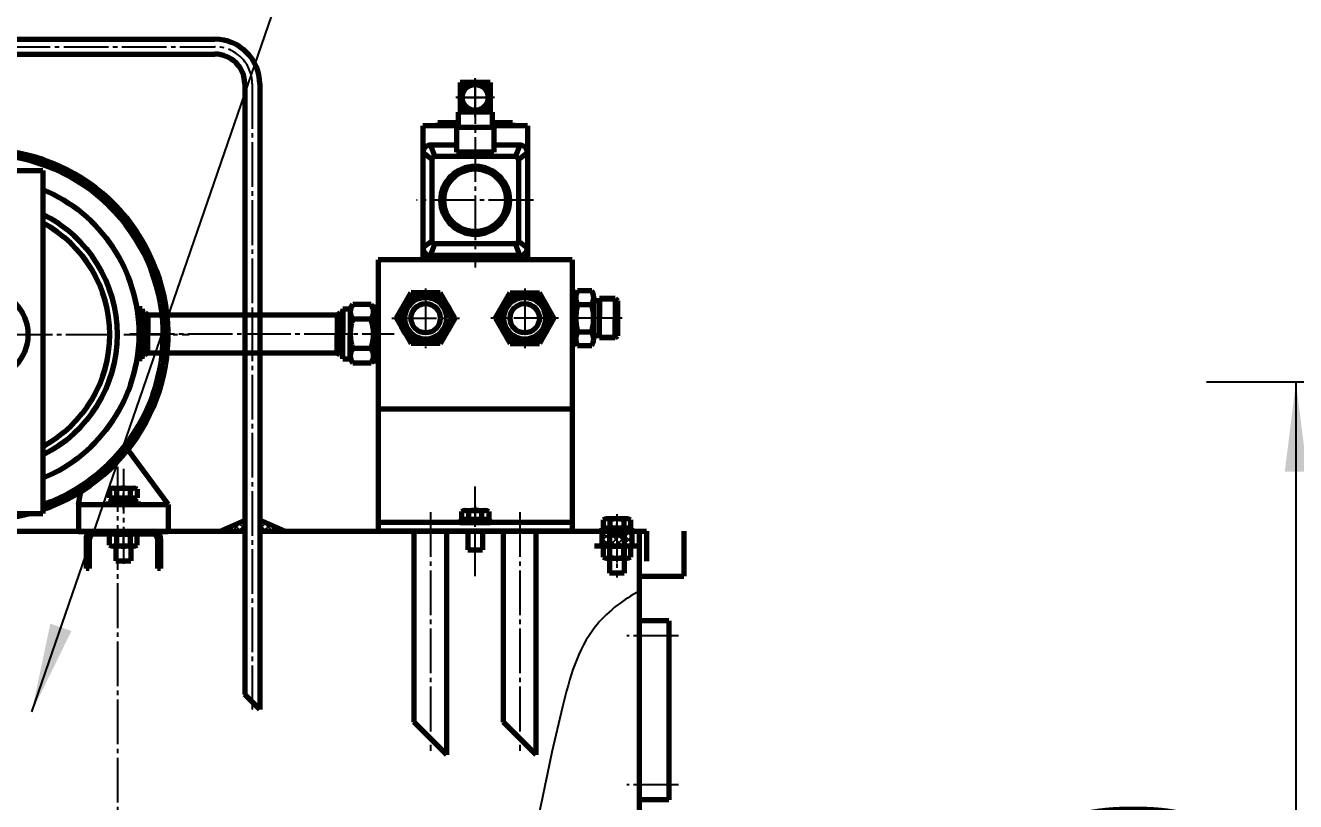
# Model space of a CAD drawing. Header units: millimetres. Extents: x -6300 to 6300, y -4455 to 4455.
# Drawn here: x 2734 to 3587, y 3014 to 3535 of the extents above; entities that cross this region are included whole.
import ezdxf

# ---------------------------------------------------------------- set-up
doc = ezdxf.new("R2010")
doc.units = ezdxf.units.MM
doc.linetypes.add('EB_DASHDOT', pattern=[39, 30, -3, 3, -3])
for name, color, linetype, lineweight in [('CAXA0', 7, 'Continuous', 70), ('CAXA1', 1, 'EB_DASHDOT', 25), ('CAXA3', 2, 'Continuous', 25), ('CAXA4', 3, 'Continuous', 25), ('CAXA5', 4, 'Continuous', 25)]:
    doc.layers.add(name, color=color, linetype=linetype, lineweight=lineweight)
doc.styles.add('标准', font='', dxfattribs={"width": 0.667})
doc.styles.get('标准').set_extended_font_data('SimSun')
doc.dimstyles.new('标准', dxfattribs={"dimscale": 30, "dimtxt": 3.5, "dimasz": 2, "dimexe": 2, "dimexo": 0, "dimtad": 1, "dimdec": 0, "dimzin": 0, "dimdsep": 46, "dimtxsty": '标准', "dimcen": 0, "dimdle": 3, "dimaunit": 1, "dimazin": 2, "dimtfac": 1, "dimtmove": 0, "dimatfit": 3, "dimfxl": 0, "dimtolj": 1, "dimtzin": 0, "dimarcsym": 0})

# ---------------------------------------------------------------- blocks, each defined once
blk = doc.blocks.new('*D93')
at = {"layer": 'CAXA4', "linetype": 'Continuous', "lineweight": 25}
for points in [[(3586.77, 3295.75), (3579.27, 3235.75), (3594.27, 3235.75)], [(3586.77, 2615.75), (3579.27, 2675.75), (3594.27, 2675.75)]]:
    blk.add_hatch(color=0, dxfattribs=at).paths.add_polyline_path(points, flags=0)
at = {"layer": 'CAXA4', "color": 0, "linetype": 'Continuous', "lineweight": 25}
for p, q in [((3892.67, 3295.75), (3526.77, 3295.75)), ((3586.77, 3295.75), (3586.77, 2615.75)), ((4083.17, 2615.75), (3526.77, 2615.75))]:
    blk.add_line(p, q, dxfattribs=at)
at = {"layer": 'CAXA4', "color": 0, "linetype": 'Continuous', "lineweight": 25, "insert": (3424.17, 2873.29), "char_height": 105, "attachment_point": 1, "rotation": 90, "style": '标准'}
blk.add_mtext('\\fSimSun|b0|i0|p34;680', dxfattribs=at)
blk = doc.blocks.new('CAXBLOCK121', base_point=(2810.8, 3328.16))
at = {"layer": 'CAXA0', "linetype": 'Continuous', "lineweight": 70}
for p, q in [((2812.92, 3344.89), (2809.45, 3344.89)), ((2812.92, 3344.89), (2812.92, 3328.16)), ((2814.8, 3342.31), (2812.92, 3342.31)), ((2814.8, 3342.31), (2816.69, 3340.93)), ((2814.8, 3342.31), (2814.8, 3328.16)), ((2816.69, 3340.93), (2816.69, 3328.16)), ((2816.69, 3340.93), (2943.55, 3340.93)), ((2945.43, 3342.31), (2943.55, 3340.93)), ((2943.55, 3340.93), (2943.55, 3328.16)), ((2945.43, 3342.31), (2947.31, 3342.31)), ((2945.43, 3342.31), (2945.43, 3328.16)), ((2947.31, 3344.89), (2947.31, 3328.16)), ((2947.31, 3344.89), (2952.4, 3344.89)), ((2952.4, 3344.89), (2954.09, 3347.81)), ((2952.4, 3344.89), (2952.4, 3328.16)), ((2966.36, 3347.81), (2954.09, 3347.81)), ((2968.05, 3344.89), (2966.36, 3347.81)), ((2968.05, 3346.29), (2971.19, 3346.29)), ((2968.05, 3346.29), (2968.05, 3310.03)), ((2968.05, 3344.89), (2968.05, 3311.43)), ((2966.36, 3337.98), (2954.09, 3337.98)), ((2812.92, 3311.43), (2812.92, 3328.16)), ((2814.8, 3314.01), (2814.8, 3328.16)), ((2816.69, 3315.38), (2816.69, 3328.16)), ((2943.55, 3315.38), (2943.55, 3328.16)), ((2945.43, 3314.01), (2945.43, 3328.16)), ((2947.31, 3311.43), (2947.31, 3328.16)), ((2952.4, 3311.43), (2952.4, 3328.16)), ((2814.8, 3314.01), (2816.69, 3315.38)), ((2816.69, 3315.38), (2943.55, 3315.38)), ((2945.43, 3314.01), (2943.55, 3315.38)), ((2966.36, 3318.33), (2954.09, 3318.33)), ((2812.92, 3311.43), (2809.45, 3311.43)), ((2814.8, 3314.01), (2812.92, 3314.01)), ((2945.43, 3314.01), (2947.31, 3314.01)), ((2947.31, 3311.43), (2952.4, 3311.43)), ((2952.4, 3311.43), (2954.09, 3308.51)), ((2966.36, 3308.51), (2954.09, 3308.51)), ((2968.05, 3311.43), (2966.36, 3308.51)), ((2968.05, 3310.03), (2971.19, 3310.03))]:
    blk.add_line(p, q, dxfattribs=at)
for centre, radius, start, end in [((2706.19, 3328.16), 104.61, 292.48098, 67.51902), ((2960.4, 3342.89), 8, 142.12112, 217.87888), ((2960.04, 3342.89), 8, 322.12112, 37.87888), ((2981.88, 3328.16), 29.47, 160.52878, 180), ((2938.57, 3328.16), 29.48, 0, 19.47122), ((2981.88, 3328.16), 29.47, 180, 199.47122), ((2938.57, 3328.16), 29.48, 340.52878, 0), ((2960.4, 3313.42), 8, 142.12112, 217.87888), ((2960.04, 3313.42), 8, 322.12112, 37.87888)]:
    blk.add_arc(centre, radius, start, end, dxfattribs=at)
at = {"layer": 'CAXA1', "linetype": 'EB_DASHDOT', "lineweight": 25}
blk.add_line((2804.49, 3328.16), (2981.88, 3328.16), dxfattribs=at)
at = {"layer": 'CAXA3', "linetype": 'Continuous', "lineweight": 25}
for p, q in [((2816.69, 3340.93), (2812.92, 3340.93)), ((2943.55, 3340.93), (2947.31, 3340.93)), ((2816.69, 3315.38), (2812.92, 3315.38)), ((2943.55, 3315.38), (2947.31, 3315.38))]:
    blk.add_line(p, q, dxfattribs=at)
blk = doc.blocks.new('CAXBLOCK123', base_point=(3036.19, 3486.75))
at = {"layer": 'CAXA0', "linetype": 'Continuous', "lineweight": 70}
for p, q in [((3027.53, 3491.75), (3036.19, 3496.75)), ((3036.19, 3496.75), (3044.85, 3491.75)), ((3027.53, 3491.75), (3027.53, 3481.75)), ((3044.85, 3491.75), (3044.85, 3481.75)), ((3036.19, 3476.75), (3027.53, 3481.75)), ((3044.85, 3481.75), (3036.19, 3476.75))]:
    blk.add_line(p, q, dxfattribs=at)
blk.add_circle((3036.19, 3486.75), 8.66, dxfattribs=at)
at = {"layer": 'CAXA1', "linetype": 'EB_DASHDOT', "lineweight": 25}
for p, q in [((3036.19, 3473.81), (3036.19, 3499.68)), ((3024.6, 3486.75), (3047.78, 3486.75))]:
    blk.add_line(p, q, dxfattribs=at)
blk = doc.blocks.new('CAXBLOCK122', base_point=(3035.98, 3417.75))
at = {"layer": 'CAXA0', "linetype": 'Continuous', "lineweight": 70}
for p, q in [((3026.19, 3496.75), (3026.19, 3476.75)), ((3046.19, 3496.75), (3026.19, 3496.75)), ((3046.19, 3496.75), (3046.19, 3476.75)), ((3024.69, 3476.75), (3024.69, 3466.49)), ((3047.69, 3476.75), (3024.69, 3476.75)), ((3047.69, 3476.75), (3047.69, 3466.49)), ((3001.19, 3467.75), (3001.19, 3377.75)), ((3024.69, 3467.75), (3001.19, 3467.75)), ((3011.19, 3469.75), (3011.19, 3467.75)), ((3024.69, 3469.75), (3011.19, 3469.75)), ((3061.19, 3469.75), (3047.69, 3469.75)), ((3071.19, 3467.75), (3047.69, 3467.75)), ((3061.19, 3469.75), (3061.19, 3467.75)), ((3071.19, 3467.75), (3071.19, 3377.75)), ((3023.69, 3466.49), (3023.69, 3449.99)), ((3048.69, 3466.49), (3023.69, 3466.49)), ((3048.69, 3466.49), (3048.69, 3449.99)), ((3009.19, 3447.06), (3006.19, 3454.75)), ((3023.69, 3454.75), (3006.19, 3454.75)), ((3066.19, 3454.75), (3048.69, 3454.75)), ((3063.19, 3447.06), (3066.19, 3454.75)), ((3001.19, 3449.75), (3007.19, 3445.06)), ((3007.19, 3445.06), (3007.19, 3390.43)), ((3063.19, 3447.06), (3009.19, 3447.06)), ((3048.69, 3449.99), (3023.69, 3449.99)), ((3071.19, 3449.75), (3065.19, 3445.06)), ((3065.19, 3445.06), (3065.19, 3390.43)), ((3001.19, 3385.75), (3007.19, 3390.43)), ((3009.19, 3388.43), (3006.19, 3380.75)), ((3063.19, 3388.43), (3009.19, 3388.43)), ((3063.19, 3388.43), (3066.19, 3380.75)), ((3071.19, 3385.75), (3065.19, 3390.43)), ((3071.19, 3377.75), (3001.19, 3377.75)), ((3066.19, 3380.75), (3006.19, 3380.75))]:
    blk.add_line(p, q, dxfattribs=at)
for centre, radius in [((3036.19, 3486.75), 10), ((3036.19, 3417.75), 23), ((3036.19, 3417.75), 21)]:
    blk.add_circle(centre, radius, dxfattribs=at)
for centre, radius, start, end in [((3006.19, 3449.75), 5, 90, 180), ((3066.19, 3449.75), 5, 0, 90), ((3009.19, 3445.06), 2, 90, 180), ((3063.19, 3445.06), 2, 0, 90), ((3006.19, 3385.75), 5, 180, 270), ((3009.19, 3390.43), 2, 180, 270), ((3063.19, 3390.43), 2, 270, 0), ((3066.19, 3385.75), 5, 270, 0)]:
    blk.add_arc(centre, radius, start, end, dxfattribs=at)
at = {"layer": 'CAXA1', "linetype": 'EB_DASHDOT', "lineweight": 25}
for p, q in [((3036.19, 3499.02), (3036.19, 3372.64)), ((3049.19, 3486.75), (3023.19, 3486.75)), ((3075.22, 3417.75), (2996.74, 3417.75))]:
    blk.add_line(p, q, dxfattribs=at)
at = {"layer": 'CAXA0', "linetype": 'Continuous', "lineweight": 70}
blk.add_blockref('CAXBLOCK123', (3036.19, 3486.75), dxfattribs=at)
blk = doc.blocks.new('CAXBLOCK138', base_point=(2388.14, 844.03))
at = {"layer": 'CAXA0', "color": 0, "linetype": 'Continuous', "lineweight": 25}
blk.add_line((2806.16, 3213.66), (2808.16, 3215.66), dxfattribs=at)
blk = doc.blocks.new('CAXBLOCK139', base_point=(2388.14, 844.03))
at = {"layer": 'CAXA0', "color": 0, "linetype": 'Continuous', "lineweight": 25}
for p, q in [((2790.19, 3214.66), (2791.19, 3215.66)), ((2793.43, 3213.66), (2794.69, 3214.92))]:
    blk.add_line(p, q, dxfattribs=at)
blk = doc.blocks.new('CAXBLOCK137', base_point=(2800.19, 3213.66))
at = {"layer": 'CAXA0', "linetype": 'Continuous', "lineweight": 70}
for p, q in [((2790.19, 3215.66), (2810.19, 3215.66)), ((2790.19, 3213.66), (2790.19, 3215.66)), ((2810.19, 3213.66), (2790.19, 3213.66)), ((2794.69, 3213.66), (2794.69, 3215.66)), ((2805.69, 3215.66), (2805.69, 3213.66)), ((2810.19, 3215.66), (2810.19, 3213.66))]:
    blk.add_line(p, q, dxfattribs=at)
at = {"layer": 'CAXA1', "color": 1, "linetype": 'EB_DASHDOT', "lineweight": 25}
blk.add_line((2800.19, 3210.66), (2800.19, 3218.66), dxfattribs=at)
at = {"layer": 'CAXA5', "linetype": 'Continuous', "lineweight": 25}
for name in ['CAXBLOCK139', 'CAXBLOCK138']:
    blk.add_blockref(name, (2388.14, 844.03), dxfattribs=at)
blk = doc.blocks.new('CAXBLOCK140', base_point=(2800.19, 3215.66))
at = {"layer": 'CAXA0', "linetype": 'Continuous', "lineweight": 70}
for p, q in [((2792.49, 3218.26), (2807.89, 3218.26)), ((2792.49, 3215.66), (2792.49, 3218.26)), ((2792.49, 3215.66), (2807.89, 3215.66)), ((2799.52, 3215.66), (2798.82, 3218.26)), ((2800.77, 3215.99), (2800.17, 3218.26)), ((2800.86, 3215.66), (2800.77, 3215.99)), ((2807.89, 3215.66), (2807.89, 3218.26))]:
    blk.add_line(p, q, dxfattribs=at)
at = {"layer": 'CAXA1', "linetype": 'EB_DASHDOT', "lineweight": 25}
blk.add_line((2800.19, 3212.66), (2800.19, 3221.26), dxfattribs=at)
blk = doc.blocks.new('CAXBLOCK141', base_point=(2800.19, 3185.75))
at = {"layer": 'CAXA0', "linetype": 'Continuous', "lineweight": 70}
for p, q in [((2790.95, 3186.48), (2790.95, 3193.02)), ((2807.12, 3193.75), (2793.26, 3193.75)), ((2795.57, 3193.02), (2795.57, 3186.48)), ((2804.81, 3193.02), (2804.81, 3186.48)), ((2809.43, 3186.48), (2809.43, 3193.02)), ((2807.12, 3185.75), (2793.26, 3185.75))]:
    blk.add_line(p, q, dxfattribs=at)
for centre, radius, start, end in [((2793.26, 3189.72), 4.02, 54.96996, 125.03004), ((2800.19, 3178.75), 15, 72.06607, 107.93393), ((2807.12, 3189.72), 4.02, 54.96996, 125.03004), ((2793.26, 3189.77), 4.02, 234.96996, 305.03004), ((2800.19, 3200.75), 15, 252.06607, 287.93393), ((2807.12, 3189.77), 4.02, 234.96996, 305.03004)]:
    blk.add_arc(centre, radius, start, end, dxfattribs=at)
at = {"layer": 'CAXA1', "linetype": 'EB_DASHDOT', "lineweight": 25}
blk.add_line((2800.19, 3185.02), (2800.19, 3196.75), dxfattribs=at)
blk = doc.blocks.new('CAXBLOCK142', base_point=(3036.19, 3201.75))
at = {"layer": 'CAXA0', "linetype": 'Continuous', "lineweight": 70}
for p, q in [((3046.19, 3203.75), (3026.19, 3203.75)), ((3026.19, 3203.75), (3026.19, 3201.75)), ((3027.11, 3209.08), (3027.11, 3203.75)), ((3027.11, 3203.75), (3045.27, 3203.75)), ((3029.38, 3209.75), (3043, 3209.75)), ((3030.69, 3203.75), (3041.69, 3203.75)), ((3031.65, 3209.08), (3031.65, 3203.75)), ((3036.19, 3209.75), (3041.69, 3209.75)), ((3040.73, 3203.75), (3040.73, 3209.08)), ((3045.27, 3209.08), (3045.27, 3203.75)), ((3046.19, 3201.75), (3046.19, 3203.75)), ((3026.19, 3201.75), (3046.19, 3201.75))]:
    blk.add_line(p, q, dxfattribs=at)
for centre, radius, start, end in [((3029.38, 3205.56), 4.19, 57.16886, 122.83114), ((3036.19, 3194.75), 15.03, 72.41902, 107.58098), ((3043, 3205.56), 4.19, 57.16886, 122.83114)]:
    blk.add_arc(centre, radius, start, end, dxfattribs=at)
at = {"layer": 'CAXA1', "linetype": 'EB_DASHDOT', "lineweight": 25}
blk.add_line((3036.19, 3212.75), (3036.19, 3200.11), dxfattribs=at)
blk = doc.blocks.new('CAXBLOCK143', base_point=(2388.14, 844.03))
at = {"layer": 'CAXA0', "color": 0, "linetype": 'Continuous', "lineweight": 25}
for p, q in [((2866.26, 3195.75), (2865.82, 3196.19)), ((2870.51, 3195.75), (2868.75, 3197.5)), ((2874.75, 3195.75), (2871.68, 3198.82)), ((2878.99, 3195.75), (2874.61, 3200.13)), ((2881.64, 3197.34), (2877.54, 3201.45)), ((2881.64, 3201.58), (2880.46, 3202.76)), ((2895.96, 3195.75), (2891.64, 3200.07)), ((2891.72, 3195.75), (2891.64, 3195.83)), ((2900.21, 3195.75), (2893.5, 3202.46)), ((2904.45, 3195.75), (2901.19, 3199))]:
    blk.add_line(p, q, dxfattribs=at)
blk = doc.blocks.new('CAXBLOCK144', base_point=(2388.14, 844.03))
at = {"layer": 'CAXA0', "color": 0, "linetype": 'Continuous', "lineweight": 25}
for p, q in [((2868.86, 3195.75), (2872.13, 3199.02)), ((2873.1, 3195.75), (2879.83, 3202.47)), ((2877.34, 3195.75), (2881.64, 3200.05)), ((2881.58, 3195.75), (2881.64, 3195.8)), ((2891.64, 3201.56), (2892.83, 3202.75)), ((2891.64, 3197.32), (2895.76, 3201.44)), ((2894.31, 3195.75), (2898.69, 3200.13)), ((2898.56, 3195.75), (2901.62, 3198.81)), ((2902.8, 3195.75), (2904.55, 3197.5)), ((2907.04, 3195.75), (2907.48, 3196.18))]:
    blk.add_line(p, q, dxfattribs=at)
blk = doc.blocks.new('CAXBLOCK145', base_point=(3103.69, 3338.65))
at = {"layer": 'CAXA0', "linetype": 'Continuous', "lineweight": 70}
for p, q in [((3114.45, 3357.12), (3104.93, 3357.12)), ((3103.69, 3352.5), (3103.69, 3338.65)), ((3115.69, 3352.5), (3115.69, 3338.65)), ((3119.69, 3350.4), (3115.69, 3350.4)), ((3119.69, 3351.87), (3119.69, 3338.65)), ((3130.19, 3351.87), (3119.69, 3351.87)), ((3130.19, 3351.87), (3131.69, 3350.37)), ((3130.19, 3351.87), (3130.19, 3338.65)), ((3131.69, 3350.37), (3131.69, 3326.92)), ((3104.93, 3347.88), (3114.45, 3347.88)), ((3103.69, 3324.79), (3103.69, 3338.65)), ((3115.69, 3324.79), (3115.69, 3338.65)), ((3119.69, 3325.42), (3119.69, 3338.65)), ((3130.19, 3325.42), (3130.19, 3338.65)), ((3104.93, 3329.41), (3114.45, 3329.41)), ((3119.69, 3326.9), (3115.69, 3326.9)), ((3130.19, 3325.42), (3119.69, 3325.42)), ((3130.19, 3325.42), (3131.69, 3326.92)), ((3114.45, 3320.17), (3104.93, 3320.17))]:
    blk.add_line(p, q, dxfattribs=at)
for centre, radius, start, end in [((3112.93, 3352.5), 9.24, 150, 210), ((3106.45, 3352.5), 9.24, 330, 30), ((3138.78, 3338.65), 35.09, 164.73852, 180), ((3080.6, 3338.65), 35.09, 0, 15.26148), ((3138.78, 3338.65), 35.09, 180, 195.26148), ((3080.6, 3338.65), 35.09, 344.73852, 360), ((3112.93, 3324.79), 9.24, 150, 210), ((3106.45, 3324.79), 9.24, 330, 30)]:
    blk.add_arc(centre, radius, start, end, dxfattribs=at)
at = {"layer": 'CAXA1', "linetype": 'EB_DASHDOT', "lineweight": 25}
blk.add_line((3134.69, 3338.65), (3100.29, 3338.65), dxfattribs=at)
at = {"layer": 'CAXA3', "linetype": 'Continuous', "lineweight": 25}
for p, q in [((3131.69, 3350.37), (3119.69, 3350.37)), ((3131.69, 3326.92), (3119.69, 3326.92))]:
    blk.add_line(p, q, dxfattribs=at)
blk = doc.blocks.new('CAXBLOCK151', base_point=(3131.19, 3185.75))
at = {"layer": 'CAXA0', "linetype": 'Continuous', "lineweight": 70}
for p, q in [((3121.95, 3185.02), (3121.95, 3178.48)), ((3124.26, 3185.75), (3138.12, 3185.75)), ((3126.57, 3178.48), (3126.57, 3185.02)), ((3135.81, 3178.48), (3135.81, 3185.02)), ((3140.43, 3185.02), (3140.43, 3178.48)), ((3124.26, 3177.75), (3138.12, 3177.75))]:
    blk.add_line(p, q, dxfattribs=at)
for centre, radius, start, end in [((3124.26, 3181.72), 4.02, 54.96996, 125.03004), ((3124.26, 3181.77), 4.02, 234.96996, 305.03004), ((3131.19, 3170.75), 15, 72.06607, 107.93393), ((3131.19, 3192.75), 15, 252.06607, 287.93393), ((3138.12, 3181.72), 4.02, 54.96996, 125.03004), ((3138.12, 3181.77), 4.02, 234.96996, 305.03004)]:
    blk.add_arc(centre, radius, start, end, dxfattribs=at)
at = {"layer": 'CAXA1', "linetype": 'EB_DASHDOT', "lineweight": 25}
blk.add_line((3131.19, 3186.48), (3131.19, 3174.75), dxfattribs=at)
blk = doc.blocks.new('CAXBLOCK152', base_point=(3131.19, 3197.75))
at = {"layer": 'CAXA0', "linetype": 'Continuous', "lineweight": 70}
for p, q in [((3138.12, 3204.15), (3124.26, 3204.15)), ((3121.95, 3203.42), (3121.95, 3197.75)), ((3140.43, 3197.75), (3121.95, 3197.75)), ((3136.19, 3197.75), (3126.19, 3197.75)), ((3126.19, 3197.75), (3126.19, 3167.75)), ((3126.57, 3203.42), (3126.57, 3197.75)), ((3135.81, 3203.42), (3135.81, 3197.75)), ((3136.19, 3197.75), (3136.19, 3167.75)), ((3140.43, 3203.42), (3140.43, 3197.75)), ((3136.19, 3193.25), (3126.19, 3193.25)), ((3136.19, 3167.75), (3126.19, 3167.75))]:
    blk.add_line(p, q, dxfattribs=at)
for centre, radius, start, end in [((3124.26, 3200.12), 4.02, 54.96996, 125.03004), ((3131.19, 3189.15), 15, 72.06607, 107.93393), ((3138.12, 3200.12), 4.02, 54.96996, 125.03004)]:
    blk.add_arc(centre, radius, start, end, dxfattribs=at)
at = {"layer": 'CAXA1', "linetype": 'EB_DASHDOT', "lineweight": 25}
blk.add_line((3131.19, 3207.15), (3131.19, 3164.75), dxfattribs=at)
at = {"layer": 'CAXA3', "linetype": 'Continuous', "lineweight": 25}
for p, q in [((3126.19, 3197.75), (3126.94, 3193.25)), ((3136.19, 3197.75), (3135.44, 3193.25)), ((3126.94, 3193.25), (3126.94, 3167.75)), ((3135.44, 3193.25), (3135.44, 3167.75))]:
    blk.add_line(p, q, dxfattribs=at)
blk = doc.blocks.new('CAXBLOCK154', base_point=(2388.14, 844.03))
at = {"layer": 'CAXA0', "color": 0, "linetype": 'Continuous', "lineweight": 25}
blk.add_line((3123.42, 3195.75), (3125.42, 3197.75), dxfattribs=at)
blk = doc.blocks.new('CAXBLOCK155', base_point=(2388.14, 844.03))
at = {"layer": 'CAXA0', "color": 0, "linetype": 'Continuous', "lineweight": 25}
for p, q in [((3136.69, 3196.29), (3138.14, 3197.75)), ((3140.39, 3195.75), (3141.19, 3196.55))]:
    blk.add_line(p, q, dxfattribs=at)
blk = doc.blocks.new('CAXBLOCK153', base_point=(3131.19, 3195.75))
at = {"layer": 'CAXA0', "linetype": 'Continuous', "lineweight": 70}
for p, q in [((3141.19, 3197.75), (3121.19, 3197.75)), ((3121.19, 3197.75), (3121.19, 3195.75)), ((3121.19, 3195.75), (3141.19, 3195.75)), ((3125.69, 3197.75), (3125.69, 3195.75)), ((3136.69, 3195.75), (3136.69, 3197.75)), ((3141.19, 3195.75), (3141.19, 3197.75))]:
    blk.add_line(p, q, dxfattribs=at)
at = {"layer": 'CAXA1', "color": 1, "linetype": 'EB_DASHDOT', "lineweight": 25}
blk.add_line((3131.19, 3192.75), (3131.19, 3200.75), dxfattribs=at)
at = {"layer": 'CAXA5', "linetype": 'Continuous', "lineweight": 25}
for name in ['CAXBLOCK154', 'CAXBLOCK155']:
    blk.add_blockref(name, (2388.14, 844.03), dxfattribs=at)
blk = doc.blocks.new('CAXBLOCK158', base_point=(2388.14, 844.03))
at = {"layer": 'CAXA0', "color": 0, "linetype": 'Continuous', "lineweight": 25}
for p, q in [((3121.19, 3189.28), (3127.66, 3195.75)), ((3121.19, 3193.52), (3123.42, 3195.75)), ((3121.9, 3185.75), (3131.9, 3195.75)), ((3126.14, 3185.75), (3136.14, 3195.75)), ((3130.39, 3185.75), (3140.39, 3195.75)), ((3134.63, 3185.75), (3141.19, 3192.31)), ((3138.87, 3185.75), (3141.19, 3188.06))]:
    blk.add_line(p, q, dxfattribs=at)
blk = doc.blocks.new('CAXBLOCK159', base_point=(2388.14, 844.03))
at = {"layer": 'CAXA0', "color": 0, "linetype": 'Continuous', "lineweight": 25}
for p, q in [((3130.82, 3185.75), (3121.19, 3195.38)), ((3135.07, 3185.75), (3125.07, 3195.75)), ((3139.31, 3185.75), (3129.31, 3195.75)), ((3141.19, 3188.11), (3133.55, 3195.75)), ((3141.19, 3192.35), (3137.79, 3195.75)), ((3126.58, 3185.75), (3121.19, 3191.14)), ((3122.34, 3185.75), (3121.19, 3186.9))]:
    blk.add_line(p, q, dxfattribs=at)
blk = doc.blocks.new('CAXBLOCK162', base_point=(3036.19, 3277.75))
at = {"layer": 'CAXA0', "linetype": 'Continuous', "lineweight": 70}
for p, q in [((3101.19, 3377.75), (2971.19, 3377.75)), ((2971.19, 3377.75), (2971.19, 3195.75)), ((3101.19, 3377.75), (3101.19, 3195.75)), ((3101.19, 3277.75), (2971.19, 3277.75)), ((3101.19, 3201.75), (2971.19, 3201.75)), ((3101.19, 3195.75), (2971.19, 3195.75))]:
    blk.add_line(p, q, dxfattribs=at)
blk = doc.blocks.new('CAXBLOCK118', base_point=(2506.19, 2615.75))
at = {"layer": 'CAXA0', "linetype": 'Continuous', "lineweight": 70}
for p, q in [((2721.19, 3525.75), (2861.64, 3525.75)), ((2721.19, 3515.75), (2861.64, 3515.75)), ((2881.64, 3495.75), (2881.64, 3086.32)), ((2891.64, 3495.75), (2891.64, 3076.32)), ((2666.19, 3437.66), (2746.19, 3437.66)), ((2746.19, 3437.66), (2746.19, 3207.66)), ((2983.34, 3338.65), (2993.15, 3355.65)), ((3012.78, 3355.65), (2993.15, 3355.65)), ((3022.6, 3338.65), (3012.78, 3355.65)), ((3049.78, 3338.65), (3059.6, 3355.65)), ((3059.6, 3355.65), (3079.23, 3355.65)), ((3089.04, 3338.65), (3079.23, 3355.65)), ((3103.69, 3355.36), (3101.19, 3355.36)), ((3103.69, 3355.36), (3103.69, 3321.93)), ((2983.34, 3338.65), (2993.15, 3321.65)), ((3022.6, 3338.65), (3012.78, 3321.65)), ((3049.78, 3338.65), (3059.6, 3321.65)), ((3089.04, 3338.65), (3079.23, 3321.65)), ((3012.78, 3321.65), (2993.15, 3321.65)), ((3059.6, 3321.65), (3079.23, 3321.65)), ((3103.69, 3321.93), (3101.19, 3321.93)), ((2830.19, 3213.66), (2803.15, 3250.36)), ((2770.19, 3213.66), (2771.77, 3222.42)), ((2790.95, 3223.93), (2790.95, 3218.26)), ((2793.26, 3224.66), (2807.12, 3224.66)), ((2795.57, 3223.93), (2795.57, 3218.26)), ((2804.81, 3223.93), (2804.81, 3218.26)), ((2809.43, 3223.93), (2809.43, 3218.26)), ((2770.19, 3213.66), (2830.19, 3213.66)), ((2770.19, 3213.66), (2770.19, 3195.66)), ((2790.95, 3218.26), (2809.43, 3218.26)), ((2795.19, 3218.26), (2805.19, 3218.26)), ((2830.19, 3213.66), (2830.19, 3195.66)), ((2666.19, 3207.66), (2746.19, 3207.66)), ((2536.96, 3195.75), (2881.64, 3195.75)), ((2770.19, 3195.66), (2830.19, 3195.66)), ((2864.83, 3195.75), (2881.64, 3203.29)), ((2908.45, 3195.75), (2891.64, 3203.29)), ((2891.64, 3195.75), (3151.19, 3195.75)), ((2995.19, 3067.75), (2995.19, 3195.75)), ((3017.19, 3045.75), (3017.19, 3195.75)), ((3031.19, 3195.75), (3031.19, 3183.25)), ((3041.19, 3195.75), (3041.19, 3183.25)), ((3055.19, 3067.75), (3055.19, 3195.75)), ((3077.19, 3045.75), (3077.19, 3195.75)), ((3121.19, 3195.75), (3121.19, 3185.75)), ((3141.19, 3195.75), (3141.19, 3185.75)), ((3146.19, 3195.75), (3146.19, 2695.75)), ((3151.19, 3195.75), (3151.19, 3175.75)), ((3176.19, 3195.75), (3176.19, 3165.75)), ((2775.19, 3190.75), (2775.19, 3170.75)), ((2777.19, 3190.75), (2777.19, 3170.75)), ((2820.19, 3193.75), (2780.19, 3193.75)), ((2823.19, 3190.75), (2823.19, 3170.75)), ((2825.19, 3190.75), (2825.19, 3170.75)), ((2795.19, 3185.75), (2795.19, 3175.9)), ((2805.19, 3185.75), (2805.19, 3175.9)), ((3031.19, 3183.25), (3041.19, 3183.25)), ((3146.19, 3185.75), (3116.19, 3185.75)), ((2777.19, 3170.75), (2775.19, 3170.75)), ((2795.19, 3175.9), (2805.19, 3175.9)), ((2825.19, 3170.75), (2823.19, 3170.75)), ((3146.19, 3165.75), (3176.19, 3165.75)), ((3166.19, 3135.75), (3146.19, 3135.75)), ((3166.19, 3135.75), (3166.19, 3015.75)), ((2891.64, 3076.32), (2881.64, 3086.32)), ((3017.19, 3045.75), (2995.19, 3067.75)), ((3077.19, 3045.75), (3055.19, 3067.75)), ((3166.19, 3015.75), (3146.19, 3015.75))]:
    blk.add_line(p, q, dxfattribs=at)
for centre, radius in [((2706.19, 3327.66), 30), ((3002.97, 3338.65), 17), ((3002.97, 3338.65), 14), ((3002.97, 3338.65), 9.82), ((3069.41, 3338.65), 17), ((3069.41, 3338.65), 14), ((3069.41, 3338.65), 9.82)]:
    blk.add_circle(centre, radius, dxfattribs=at)
for centre, radius, start, end in [((2861.64, 3495.75), 30, 0, 90), ((2861.64, 3495.75), 20, 0, 90), ((2706.19, 3327.66), 124, 288.81906, 100.68934), ((2706.19, 3327.66), 120.75, 289.3461, 101.88804), ((2706.19, 3327.66), 90, 296.3878, 63.6122), ((2706.19, 3327.66), 84.94, 298.09431, 61.90569), ((2793.26, 3220.63), 4.02, 54.96996, 125.03004), ((2800.19, 3209.66), 15, 72.06607, 107.93393), ((2807.12, 3220.63), 4.02, 54.96996, 125.03004), ((2706.19, 3327.66), 124, 255.40745, 284.59255), ((2780.19, 3190.75), 5, 90, 180), ((2820.19, 3190.75), 5, 0, 90), ((2780.19, 3190.75), 3, 90, 180), ((2820.19, 3190.75), 3, 0, 90)]:
    blk.add_arc(centre, radius, start, end, dxfattribs=at)
at = {"layer": 'CAXA1', "linetype": 'EB_DASHDOT', "lineweight": 25}
for p, q in [((2721.19, 3520.75), (2861.64, 3520.75)), ((2886.64, 3495.75), (2886.64, 3076.32)), ((3002.97, 3358.65), (3002.97, 3318.65)), ((3069.41, 3358.65), (3069.41, 3318.65)), ((2980.34, 3338.65), (3025.6, 3338.65)), ((3092.04, 3338.65), (3046.78, 3338.65)), ((2566.6, 3327.66), (2844.39, 3327.66)), ((2796.19, 3238.89), (2796.19, 2661.63)), ((2800.19, 3237.75), (2800.19, 3173.88)), ((3036.19, 3165.75), (3036.19, 3225.84)), ((3006.19, 3208.55), (3006.19, 3048.48)), ((3066.19, 3208.55), (3066.19, 3048.48)), ((3172.5, 3125.75), (3137.89, 3125.75)), ((3172.5, 3025.75), (3137.89, 3025.75))]:
    blk.add_line(p, q, dxfattribs=at)
blk.add_arc((2861.64, 3495.75), 25, 0, 90, dxfattribs=at)
at = {"layer": 'CAXA3', "linetype": 'Continuous', "lineweight": 25}
for p, q in [((3031.94, 3195.75), (3031.94, 3183.25)), ((3040.44, 3195.75), (3040.44, 3183.25)), ((2795.94, 3185.75), (2795.94, 3175.9)), ((2804.44, 3185.75), (2804.44, 3175.9))]:
    blk.add_line(p, q, dxfattribs=at)
blk.add_open_spline([(3144.61, 3154.75), (3134.14, 3148.79), (3108.08, 3128.81), (3088.27, 3055.97), (3061.17, 2911.69), (3037.01, 2783.29), (3023.15, 2695.75)], degree=3, knots=[0, 0, 0, 0, 36.197434, 94.376464, 217.569227, 483.842237, 483.842237, 483.842237, 483.842237], dxfattribs=at)
at = {"layer": 'CAXA0', "linetype": 'Continuous', "lineweight": 70}
for name, p in [('CAXBLOCK122', (3035.98, 3417.75)), ('CAXBLOCK121', (2810.8, 3328.16)), ('CAXBLOCK162', (3036.19, 3277.75)), ('CAXBLOCK145', (3103.69, 3338.65)), ('CAXBLOCK140', (2800.19, 3215.66)), ('CAXBLOCK137', (2800.19, 3213.66)), ('CAXBLOCK142', (3036.19, 3201.75)), ('CAXBLOCK152', (3131.19, 3197.75)), ('CAXBLOCK141', (2800.19, 3185.75)), ('CAXBLOCK153', (3131.19, 3195.75)), ('CAXBLOCK151', (3131.19, 3185.75))]:
    blk.add_blockref(name, p, dxfattribs=at)
at = {"layer": 'CAXA5', "linetype": 'Continuous', "lineweight": 25}
for name in ['CAXBLOCK143', 'CAXBLOCK144', 'CAXBLOCK158', 'CAXBLOCK159']:
    blk.add_blockref(name, (2388.14, 844.03), dxfattribs=at)
blk = doc.blocks.new('*D205')
at = {"layer": 'CAXA4', "linetype": 'Continuous', "lineweight": 25}
blk.add_hatch(color=0, dxfattribs=at).paths.add_polyline_path([(2738.75, 3074.63), (2765.39, 3128.91), (2751.21, 3133.8)], flags=0)
at = {"layer": 'CAXA4', "color": 0, "linetype": 'Continuous', "lineweight": 25}
blk.add_line((2738.75, 3074.63), (2976.43, 3764.19), dxfattribs=at)

msp = doc.modelspace()

# ---------------------------------------------------------------- block references
at = {"layer": 'CAXA0'}
msp.add_blockref('CAXBLOCK118', (2506.19, 2615.75), dxfattribs=at)
at = {"layer": 'CAXA4'}
msp.add_blockref('*D205', (0, 0), dxfattribs=at)

# ---------------------------------------------------------------- dimensions: what is measured, and where the dimension line sits
dim = msp.add_linear_dim(base=(3586.77, 2955.75), p1=(3892.67, 3295.75), p2=(4083.17, 2615.75), angle=90, text='\\fSimSun;680', dimstyle='标准', dxfattribs=at)
dim.commit()
dim.dimension.update_dxf_attribs({"geometry": '*D93', "text_midpoint": (3496.09, 2955.75)})

doc.saveas('drawing.dxf')
